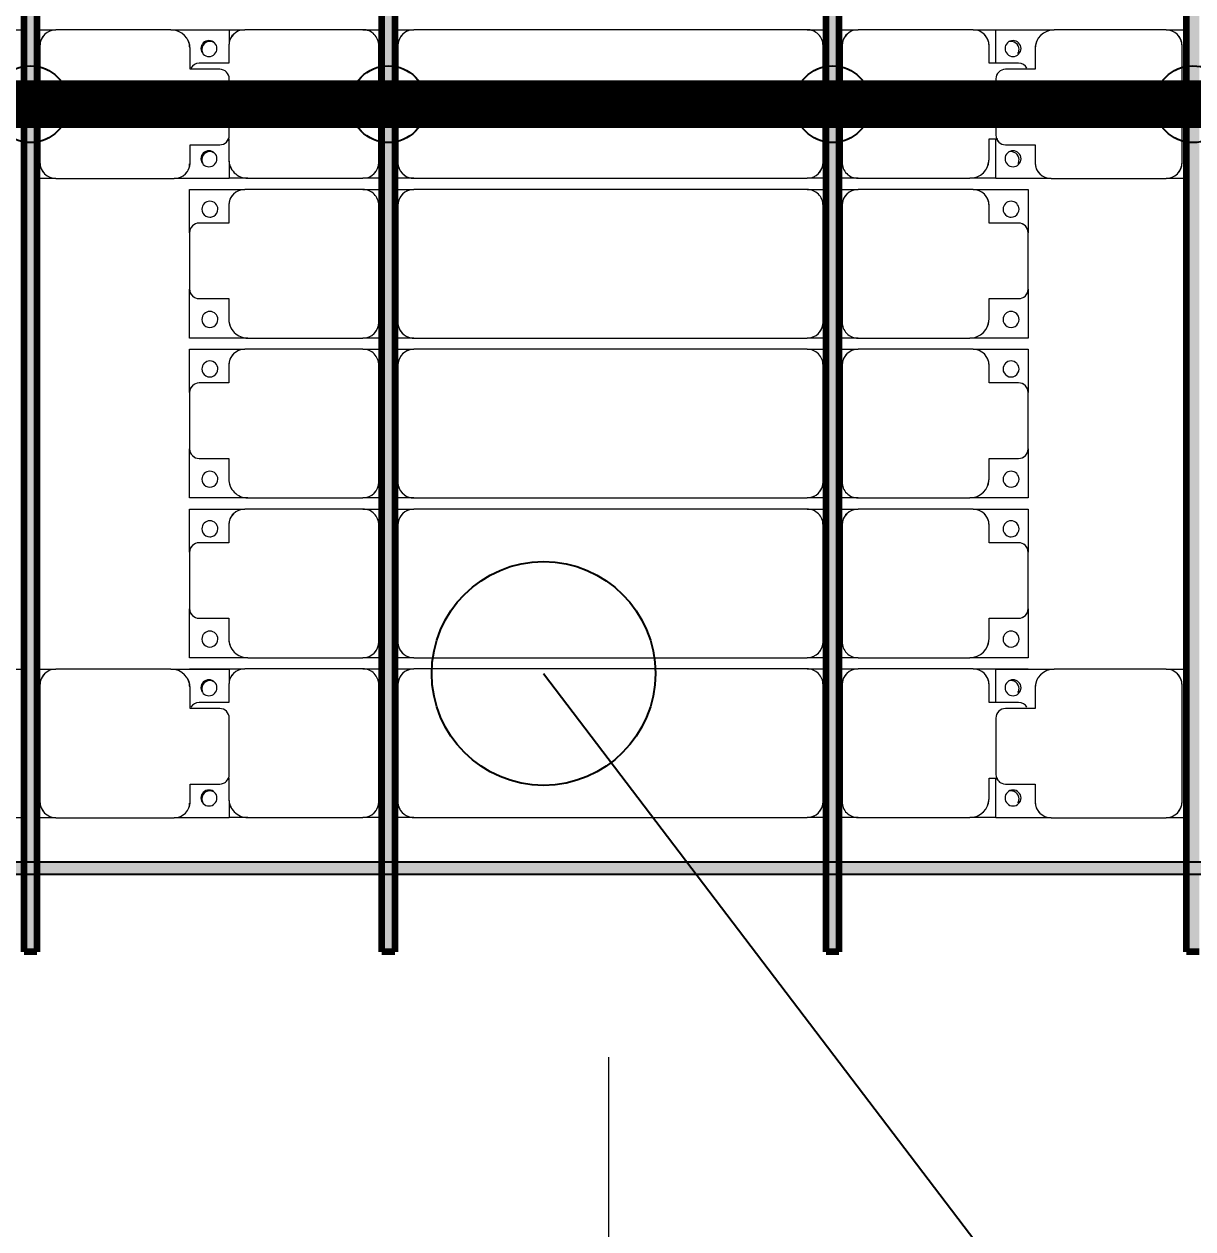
# Model space of a CAD drawing. Header units: millimetres. Extents: x 312848 to 517332, y -142134 to -35114.
# Drawn here: x 396795 to 400452, y -134847 to -131078 of the extents above; entities that cross this region are included whole.
import ezdxf

# ---------------------------------------------------------------- set-up
doc = ezdxf.new("R2010")
doc.units = ezdxf.units.MM
for name, color, linetype, lineweight in [('A-ANNO-DIMS', 211, 'Continuous', 9), ('A-ANNO-DIMS-500', 211, 'Continuous', 9), ('A-GENM', 13, 'Continuous', 9), ('S-BEAM', 12, 'Continuous', 9)]:
    doc.layers.add(name, color=color, linetype=linetype, lineweight=lineweight)
for name, color, linetype in [('GC-BICH NEO', 6, 'Continuous'), ('GC-DAY NEO', 5, 'Continuous'), ('GC-HOP 40x60 GIA CUONG', 1, 'Continuous')]:
    doc.layers.add(name, color=color, linetype=linetype)
doc.styles.add('Trebuchet MS', font='trebuc.ttf', dxfattribs={"width": 0.8, "height": 1500})
doc.dimstyles.new('Arc_Length_-_3mm_Trebuchet_MS_3', dxfattribs={"dimscale": 304.8, "dimtxt": 1546.42636, "dimasz": 1.64042, "dimexe": 2.46063, "dimexo": 2.46063, "dimgap": 0.492126, "dimtad": 1, "dimdec": 0, "dimrnd": 10, "dimzin": 0, "dimdsep": 46, "dimtxsty": 'Trebuchet MS', "dimblk1": 'OBLIQUE', "dimblk2": 'OBLIQUE', "dimsah": 1, "dimcen": 0.09, "dimdle": 1.64042, "dimazin": 0, "dimtfac": 1, "dimtdec": 4, "dimtix": 1, "dimtmove": 0, "dimatfit": 3, "dimfxl": 1, "dimtvp": 1, "dimtfill": 1, "dimtolj": 1, "dimtzin": 0, "dimarcsym": 2})

# ---------------------------------------------------------------- blocks, each defined once
blk = doc.blocks.new('Dai phao do pin - DẢI PHAO ĐỠ PIN-67477-KHUNG KẾT CẤU BÈ PIN 3')
at = {"layer": 'A-GENM', "color": 7}
for p, q in [((68380.3, 241.6), (68440, 241.6)), ((68480, 241.6), (68539.7, 241.6)), ((68899.7, 241.6), (68539.7, 241.6)), ((68899.7, 241.6), (69082.2, 241.6)), ((69082.2, 241.6), (69082.2, 196.5)), ((68489.7, 191.6), (68489.7, -173.4)), ((68959.7, 118.2), (68959.7, 181.6)), ((69052.2, 118.2), (68959.7, 118.2)), ((69082.2, -88.2), (69082.2, 88.2)), ((68959.7, -173.4), (68959.7, -118.2)), ((68959.7, -118.2), (69052.2, -118.2)), ((69082.2, -169.7), (69082.2, -223.4)), ((68440, -223.4), (68380.3, -223.4)), ((68539.7, -223.4), (68480, -223.4)), ((68539.7, -223.4), (68909.7, -223.4)), ((69082.2, -223.4), (68909.7, -223.4))]:
    blk.add_line(p, q, dxfattribs=at)
for centre, radius, start, end in [((68539.7, 191.6), 50, 90, 180), ((68539.7, 191.6), 50, 135, 180), ((68899.7, 181.6), 60, 360, 90), ((68899.7, 181.6), 60, 360, 30), ((69018.6, 183.2), 25, 0, 180), ((69018.6, 183.2), 25, 180, 0), ((69052.2, 88.2), 30, 0, 90), ((69052.2, -88.2), 30, 270, 0), ((69052.2, -88.2), 30, 300, 330), ((69018.6, -161.8), 25, 0, 180), ((68539.7, -173.4), 50, 180, 270), ((68539.7, -173.4), 50, 180, 225), ((68909.7, -173.4), 50, 270, 0), ((68909.7, -173.4), 50, 315, 0), ((69018.6, -161.8), 25, 180, 0)]:
    blk.add_arc(centre, radius, start, end, dxfattribs=at)
blk = doc.blocks.new('Dai phao do pin - DẢI PHAO ĐỠ PIN-V1-KHUNG KẾT CẤU BÈ PIN 3')
at = {"layer": 'A-GENM', "color": 7}
for p, q in [((68380.3, 241.6), (68440, 241.6)), ((68480, 241.6), (68539.7, 241.6)), ((68899.7, 241.6), (68539.7, 241.6)), ((68899.7, 241.6), (69082.2, 241.6)), ((69082.2, 241.6), (69082.2, 196.5)), ((68489.7, 191.6), (68489.7, -173.4)), ((68959.7, 118.2), (68959.7, 181.6)), ((69052.2, 118.2), (68959.7, 118.2)), ((69082.2, -88.2), (69082.2, 88.2)), ((68959.7, -173.4), (68959.7, -118.2)), ((68959.7, -118.2), (69052.2, -118.2)), ((69082.2, -169.7), (69082.2, -223.4)), ((68539.7, -223.4), (68480, -223.4)), ((68539.7, -223.4), (68909.7, -223.4)), ((69082.2, -223.4), (68909.7, -223.4))]:
    blk.add_line(p, q, dxfattribs=at)
for centre, radius, start, end in [((68539.7, 191.6), 50, 90, 180), ((68539.7, 191.6), 50, 135, 180), ((68899.7, 181.6), 60, 360, 90), ((68899.7, 181.6), 60, 360, 30), ((69018.6, 183.2), 25, 0, 180), ((69018.6, 183.2), 25, 180, 0), ((69052.2, 88.2), 30, 0, 90), ((69052.2, -88.2), 30, 270, 0), ((69052.2, -88.2), 30, 300, 330), ((69018.6, -161.8), 25, 0, 180), ((68539.7, -173.4), 50, 180, 270), ((68539.7, -173.4), 50, 180, 225), ((68909.7, -173.4), 50, 270, 0), ((68909.7, -173.4), 50, 315, 0), ((69018.6, -161.8), 25, 180, 0)]:
    blk.add_arc(centre, radius, start, end, dxfattribs=at)
blk = doc.blocks.new('Dai phao do pin - DẢI PHAO ĐỠ PIN-67305-KHUNG KẾT CẤU BÈ PIN 3')
at = {"layer": 'A-GENM', "color": 7}
for p, q in [((-1312.2, 241.6), (-1129.7, 241.6)), ((-1312.2, 136.9), (-1312.2, 241.6)), ((-779.7, 241.6), (-1129.7, 241.6)), ((-779.7, 241.6), (-715.6, 241.6)), ((-729.7, -173.4), (-729.7, 191.6)), ((-1189.7, 181.6), (-1189.7, 118.2)), ((-1189.7, 118.2), (-1282.2, 118.2)), ((-1312.2, 88.2), (-1312.2, -88.2)), ((-1312.2, -223.4), (-1312.2, -99.5)), ((-1282.2, -118.2), (-1189.7, -118.2)), ((-1189.7, -118.2), (-1189.7, -173.4)), ((-1139.7, -223.4), (-1312.2, -223.4)), ((-1139.7, -223.4), (-779.7, -223.4)), ((-715.6, -223.4), (-779.7, -223.4))]:
    blk.add_line(p, q, dxfattribs=at)
for centre, radius, start, end in [((-1129.7, 181.6), 60, 90, 180), ((-779.7, 191.6), 50, 360, 90), ((-779.7, 191.6), 50, 360, 45), ((-1258.6, 183.2), 25, 0, 180), ((-1129.7, 181.6), 60, 150, 180), ((-1258.6, 183.2), 25, 180, 360), ((-1282.2, 88.2), 30, 90, 180), ((-1282.2, -88.2), 30, 180, 270), ((-1282.2, -88.2), 30, 210, 240), ((-1258.6, -161.8), 25, 0, 180), ((-1258.6, -161.8), 25, 180, 0), ((-1139.7, -173.4), 50, 180, 270), ((-1139.7, -173.4), 50, 180, 225), ((-779.7, -173.4), 50, 270, 360), ((-779.7, -173.4), 50, 315, 360)]:
    blk.add_arc(centre, radius, start, end, dxfattribs=at)
blk = doc.blocks.new('Dai phao do pin - DẢI PHAO ĐỠ PIN-V14-KHUNG KẾT CẤU BÈ PIN 3')
at = {"layer": 'A-GENM', "color": 7}
for p, q in [((-1312.2, 241.6), (-1129.7, 241.6)), ((-1312.2, 136.9), (-1312.2, 241.6)), ((-779.7, 241.6), (-1129.7, 241.6)), ((-779.7, 241.6), (-715.6, 241.6)), ((-729.7, -173.4), (-729.7, 191.6)), ((-1189.7, 181.6), (-1189.7, 118.2)), ((-1189.7, 118.2), (-1282.2, 118.2)), ((-1312.2, 88.2), (-1312.2, -88.2)), ((-1312.2, -223.4), (-1312.2, -99.5)), ((-1282.2, -118.2), (-1189.7, -118.2)), ((-1189.7, -118.2), (-1189.7, -173.4)), ((-1139.7, -223.4), (-1312.2, -223.4)), ((-1139.7, -223.4), (-779.7, -223.4)), ((-715.6, -223.4), (-779.7, -223.4))]:
    blk.add_line(p, q, dxfattribs=at)
for centre, radius, start, end in [((-1129.7, 181.6), 60, 90, 180), ((-779.7, 191.6), 50, 360, 90), ((-779.7, 191.6), 50, 360, 45), ((-1258.6, 183.2), 25, 0, 180), ((-1129.7, 181.6), 60, 150, 180), ((-1258.6, 183.2), 25, 180, 360), ((-1282.2, 88.2), 30, 90, 180), ((-1282.2, -88.2), 30, 180, 270), ((-1282.2, -88.2), 30, 210, 240), ((-1258.6, -161.8), 25, 0, 180), ((-1258.6, -161.8), 25, 180, 0), ((-1139.7, -173.4), 50, 180, 270), ((-1139.7, -173.4), 50, 180, 225), ((-779.7, -173.4), 50, 270, 360), ((-779.7, -173.4), 50, 315, 360)]:
    blk.add_arc(centre, radius, start, end, dxfattribs=at)
blk = doc.blocks.new('Dầm C52 - Dầm C52-V17-KHUNG KẾT CẤU BÈ PIN 3')
at = {"layer": 'S-BEAM', "lineweight": 140}
blk.add_hatch(color=1, dxfattribs=at).paths.add_polyline_path([(-10599.4, -20), (10599.4, -20), (10599.4, 20), (-10599.4, 20)])
at = {"layer": 'S-BEAM', "color": 1, "lineweight": 140}
for p, q in [((-10599.4, -20), (-10599.4, 20)), ((-10599.4, 20), (10599.4, 20))]:
    blk.add_line(p, q, dxfattribs=at)
blk = doc.blocks.new('Dải phao đi lại kèm đỡ invester - DẢI PHAO ĐI LẠI-V20-KHUNG KẾT CẤU BÈ PIN 3')
at = {"layer": 'A-GENM', "color": 7}
for p, q in [((-205.4, 1312.2), (-196.5, 1312.2)), ((118.2, 1189.7), (118.2, 1282.2)), ((169.7, 1312.2), (176.8, 1312.2)), ((223.4, 1312.2), (223.4, 1139.7)), ((258.4, 1312.2), (411.8, 1312.2)), ((258.4, 1129.7), (258.4, 1312.2)), ((381.8, 1282.2), (381.8, 1189.7)), ((588.2, 1312.2), (411.8, 1312.2)), ((588.2, 1312.2), (723.4, 1312.2)), ((618.2, 1189.7), (618.2, 1282.2)), ((723.4, 1312.2), (723.4, 1139.7)), ((758.4, 1312.2), (911.8, 1312.2)), ((758.4, 1129.7), (758.4, 1312.2)), ((881.8, 1282.2), (881.8, 1189.7)), ((1088.2, 1312.2), (911.8, 1312.2)), ((1088.2, 1312.2), (1223.4, 1312.2)), ((1118.2, 1189.7), (1118.2, 1282.2)), ((1223.4, 1312.2), (1223.4, 1139.7)), ((1258.4, 1312.2), (1411.8, 1312.2)), ((1258.4, 1129.7), (1258.4, 1312.2)), ((1381.8, 1282.2), (1381.8, 1189.7)), ((1588.2, 1312.2), (1411.8, 1312.2)), ((1588.2, 1312.2), (1723.4, 1312.2)), ((1618.2, 1189.7), (1618.2, 1282.2)), ((1723.4, 1312.2), (1723.4, 1139.7)), ((1794.6, 1312.2), (1803.5, 1312.2)), ((2118.2, 1189.7), (2118.2, 1282.2)), ((2169.7, 1312.2), (2176.8, 1312.2)), ((2223.4, 1312.2), (2223.4, 1139.7)), ((-241.6, 1129.7), (-241.6, 1188.8)), ((-118.2, 1189.7), (-181.6, 1189.7)), ((173.4, 1189.7), (118.2, 1189.7)), ((381.8, 1189.7), (318.4, 1189.7)), ((673.4, 1189.7), (618.2, 1189.7)), ((881.8, 1189.7), (818.4, 1189.7)), ((1173.4, 1189.7), (1118.2, 1189.7)), ((1381.8, 1189.7), (1318.4, 1189.7)), ((1673.4, 1189.7), (1618.2, 1189.7)), ((1758.4, 1129.7), (1758.4, 1188.8)), ((1881.8, 1189.7), (1818.4, 1189.7)), ((2173.4, 1189.7), (2118.2, 1189.7)), ((223.4, 769.7), (223.4, 1139.7)), ((723.4, 769.7), (723.4, 1139.7)), ((1223.4, 769.7), (1223.4, 1139.7)), ((1723.4, 769.7), (1723.4, 1139.7)), ((2223.4, 769.7), (2223.4, 1139.7)), ((-241.6, 1129.7), (-241.6, 769.7)), ((258.4, 1129.7), (258.4, 769.7)), ((758.4, 1129.7), (758.4, 769.7)), ((1258.4, 1129.7), (1258.4, 769.7)), ((1758.4, 1129.7), (1758.4, 769.7)), ((-241.6, 710), (-241.6, 769.7)), ((223.4, 769.7), (223.4, 710)), ((258.4, 710), (258.4, 769.7)), ((723.4, 769.7), (723.4, 710)), ((758.4, 710), (758.4, 769.7)), ((1223.4, 769.7), (1223.4, 710)), ((1258.4, 710), (1258.4, 769.7)), ((1723.4, 769.7), (1723.4, 710)), ((1758.4, 710), (1758.4, 769.7)), ((2223.4, 769.7), (2223.4, 710)), ((-191.6, 719.7), (173.4, 719.7)), ((308.4, 719.7), (673.4, 719.7)), ((808.4, 719.7), (1173.4, 719.7)), ((1308.4, 719.7), (1673.4, 719.7)), ((1808.4, 719.7), (2173.4, 719.7)), ((-241.6, 610.3), (-241.6, 670)), ((173.4, 660.3), (-191.6, 660.3)), ((223.4, 670), (223.4, 610.3)), ((258.4, 610.3), (258.4, 670)), ((673.4, 660.3), (308.4, 660.3)), ((723.4, 670), (723.4, 610.3)), ((758.4, 610.3), (758.4, 670)), ((1173.4, 660.3), (808.4, 660.3)), ((1223.4, 670), (1223.4, 610.3)), ((1258.4, 610.3), (1258.4, 670)), ((1673.4, 660.3), (1308.4, 660.3)), ((1723.4, 670), (1723.4, 610.3)), ((1758.4, 610.3), (1758.4, 670)), ((2173.4, 660.3), (1808.4, 660.3)), ((2223.4, 670), (2223.4, 610.3)), ((-241.6, 610.3), (-241.6, -620.3)), ((223.4, -620.3), (223.4, 610.3)), ((258.4, 610.3), (258.4, -620.3)), ((723.4, -620.3), (723.4, 610.3)), ((758.4, 610.3), (758.4, -620.3)), ((1223.4, -620.3), (1223.4, 610.3)), ((1258.4, 610.3), (1258.4, -620.3)), ((1723.4, -620.3), (1723.4, 610.3)), ((1758.4, 610.3), (1758.4, -620.3)), ((2223.4, -620.3), (2223.4, 610.3)), ((-241.6, -680), (-241.6, -620.3)), ((223.4, -620.3), (223.4, -680)), ((258.4, -680), (258.4, -620.3)), ((723.4, -620.3), (723.4, -680)), ((758.4, -680), (758.4, -620.3)), ((1223.4, -620.3), (1223.4, -680)), ((1258.4, -680), (1258.4, -620.3)), ((1723.4, -620.3), (1723.4, -680)), ((1758.4, -680), (1758.4, -620.3)), ((2223.4, -620.3), (2223.4, -680)), ((-191.6, -670.3), (173.4, -670.3)), ((308.4, -670.3), (673.4, -670.3)), ((808.4, -670.3), (1173.4, -670.3)), ((1308.4, -670.3), (1673.4, -670.3)), ((1808.4, -670.3), (2173.4, -670.3)), ((-241.6, -779.7), (-241.6, -720)), ((173.4, -729.7), (-191.6, -729.7)), ((223.4, -720), (223.4, -779.7)), ((258.4, -779.7), (258.4, -720)), ((673.4, -729.7), (308.4, -729.7)), ((723.4, -720), (723.4, -779.7)), ((758.4, -779.7), (758.4, -720)), ((1173.4, -729.7), (808.4, -729.7)), ((1223.4, -720), (1223.4, -779.7)), ((1258.4, -779.7), (1258.4, -720)), ((1673.4, -729.7), (1308.4, -729.7)), ((1723.4, -720), (1723.4, -779.7)), ((1758.4, -779.7), (1758.4, -720)), ((2173.4, -729.7), (1808.4, -729.7)), ((2223.4, -720), (2223.4, -779.7)), ((-241.6, -779.7), (-241.6, -1129.7)), ((223.4, -1139.7), (223.4, -779.7)), ((258.4, -779.7), (258.4, -1129.7)), ((723.4, -1139.7), (723.4, -779.7)), ((758.4, -779.7), (758.4, -1129.7)), ((1223.4, -1139.7), (1223.4, -779.7)), ((1258.4, -779.7), (1258.4, -1129.7)), ((1723.4, -1139.7), (1723.4, -779.7)), ((1758.4, -779.7), (1758.4, -1129.7)), ((2223.4, -1139.7), (2223.4, -779.7)), ((-241.6, -1212.1), (-241.6, -1129.7)), ((258.4, -1312.2), (258.4, -1129.7)), ((758.4, -1312.2), (758.4, -1129.7)), ((1258.4, -1312.2), (1258.4, -1129.7)), ((1758.4, -1212.1), (1758.4, -1129.7)), ((223.4, -1139.7), (223.4, -1312.2)), ((723.4, -1139.7), (723.4, -1312.2)), ((1223.4, -1139.7), (1223.4, -1312.2)), ((1723.4, -1139.7), (1723.4, -1312.2)), ((2223.4, -1139.7), (2223.4, -1312.2)), ((-181.6, -1189.7), (-118.2, -1189.7)), ((-118.2, -1189.7), (-118.2, -1217.7)), ((118.2, -1282.2), (118.2, -1189.7)), ((118.2, -1189.7), (173.4, -1189.7)), ((318.4, -1189.7), (381.8, -1189.7)), ((381.8, -1189.7), (381.8, -1282.2)), ((618.2, -1282.2), (618.2, -1189.7)), ((618.2, -1189.7), (673.4, -1189.7)), ((818.4, -1189.7), (881.8, -1189.7)), ((881.8, -1189.7), (881.8, -1282.2)), ((1118.2, -1282.2), (1118.2, -1189.7)), ((1118.2, -1189.7), (1173.4, -1189.7)), ((1318.4, -1189.7), (1381.8, -1189.7)), ((1381.8, -1189.7), (1381.8, -1282.2)), ((1618.2, -1282.2), (1618.2, -1189.7)), ((1618.2, -1189.7), (1673.4, -1189.7)), ((1818.4, -1189.7), (1881.8, -1189.7)), ((1881.8, -1189.7), (1881.8, -1217.7)), ((2118.2, -1282.2), (2118.2, -1189.7)), ((2118.2, -1189.7), (2173.4, -1189.7)), ((411.8, -1312.2), (258.4, -1312.2)), ((411.8, -1312.2), (588.2, -1312.2)), ((723.4, -1312.2), (588.2, -1312.2)), ((911.8, -1312.2), (758.4, -1312.2)), ((911.8, -1312.2), (1088.2, -1312.2)), ((1223.4, -1312.2), (1088.2, -1312.2)), ((1411.8, -1312.2), (1258.4, -1312.2)), ((1411.8, -1312.2), (1588.2, -1312.2)), ((1723.4, -1312.2), (1588.2, -1312.2))]:
    blk.add_line(p, q, dxfattribs=at)
for centre, radius, start, end in [((88.2, 1282.2), 30, 360, 60), ((411.8, 1282.2), 30, 90, 180), ((411.8, 1282.2), 30, 90, 150), ((588.2, 1282.2), 30, 360, 90), ((588.2, 1282.2), 30, 30, 90), ((911.8, 1282.2), 30, 90, 180), ((911.8, 1282.2), 30, 90, 150), ((1088.2, 1282.2), 30, 360, 90), ((1088.2, 1282.2), 30, 30, 90), ((1411.8, 1282.2), 30, 90, 180), ((1411.8, 1282.2), 30, 90, 150), ((1588.2, 1282.2), 30, 360, 90), ((1588.2, 1282.2), 30, 30, 90), ((2088.2, 1282.2), 30, 360, 60), ((-183.2, 1248.6), 25, 90, 120), ((-183.2, 1248.6), 25, 330, 90), ((161.8, 1248.6), 25, 90, 114.2198), ((161.8, 1248.6), 25, 330, 90), ((316.8, 1248.6), 25, 90, 270), ((316.8, 1248.6), 25, 270, 90), ((661.8, 1248.6), 25, 90, 270), ((661.8, 1248.6), 25, 180, 195), ((661.8, 1248.6), 25, 270, 90), ((816.8, 1248.6), 25, 90, 270), ((816.8, 1248.6), 25, 270, 90), ((1161.8, 1248.6), 25, 90, 270), ((1161.8, 1248.6), 25, 180, 195), ((1161.8, 1248.6), 25, 270, 90), ((1316.8, 1248.6), 25, 90, 270), ((1316.8, 1248.6), 25, 270, 90), ((1661.8, 1248.6), 25, 90, 270), ((1661.8, 1248.6), 25, 180, 195), ((1661.8, 1248.6), 25, 270, 90), ((1816.8, 1248.6), 25, 90, 120), ((1816.8, 1248.6), 25, 330, 90), ((2161.8, 1248.6), 25, 90, 120), ((2161.8, 1248.6), 25, 330, 90), ((-181.6, 1129.7), 60, 90, 180), ((-181.6, 1129.7), 60, 105, 120), ((173.4, 1139.7), 50, 360, 90), ((173.4, 1139.7), 50, 45, 75), ((318.4, 1129.7), 60, 90, 180), ((318.4, 1129.7), 60, 90, 120), ((673.4, 1139.7), 50, 0, 90), ((673.4, 1139.7), 50, 45, 90), ((818.4, 1129.7), 60, 90, 180), ((818.4, 1129.7), 60, 90, 120), ((1173.4, 1139.7), 50, 0, 90), ((1173.4, 1139.7), 50, 45, 90), ((1318.4, 1129.7), 60, 90, 180), ((1318.4, 1129.7), 60, 90, 120), ((1673.4, 1139.7), 50, 0, 90), ((1673.4, 1139.7), 50, 45, 90), ((1818.4, 1129.7), 60, 90, 180), ((1818.4, 1129.7), 60, 105, 120), ((2173.4, 1139.7), 50, 0, 90), ((2173.4, 1139.7), 50, 45, 75), ((-191.6, 769.7), 50, 180, 270), ((173.4, 769.7), 50, 270, 0), ((308.4, 769.7), 50, 180, 270), ((673.4, 769.7), 50, 270, 0), ((808.4, 769.7), 50, 180, 270), ((1173.4, 769.7), 50, 270, 0), ((1308.4, 769.7), 50, 180, 270), ((1673.4, 769.7), 50, 270, 0), ((1808.4, 769.7), 50, 180, 270), ((2173.4, 769.7), 50, 270, 0), ((-191.6, 769.7), 50, 225, 270), ((173.4, 769.7), 50, 270, 315), ((308.4, 769.7), 50, 225, 270), ((673.4, 769.7), 50, 270, 315), ((808.4, 769.7), 50, 225, 270), ((1173.4, 769.7), 50, 270, 315), ((1308.4, 769.7), 50, 225, 270), ((1673.4, 769.7), 50, 270, 315), ((1808.4, 769.7), 50, 225, 270), ((2173.4, 769.7), 50, 270, 315), ((-191.6, 610.3), 50, 90, 180), ((-191.6, 610.3), 50, 105, 180), ((173.4, 610.3), 50, 360, 90), ((173.4, 610.3), 50, 15, 90), ((308.4, 610.3), 50, 90, 180), ((308.4, 610.3), 50, 105, 180), ((673.4, 610.3), 50, 360, 90), ((673.4, 610.3), 50, 15, 90), ((808.4, 610.3), 50, 90, 180), ((808.4, 610.3), 50, 105, 180), ((1173.4, 610.3), 50, 360, 90), ((1173.4, 610.3), 50, 15, 90), ((1308.4, 610.3), 50, 90, 180), ((1308.4, 610.3), 50, 105, 180), ((1673.4, 610.3), 50, 360, 90), ((1673.4, 610.3), 50, 15, 90), ((1808.4, 610.3), 50, 90, 180), ((1808.4, 610.3), 50, 105, 180), ((2173.4, 610.3), 50, 360, 90), ((2173.4, 610.3), 50, 15, 90), ((-191.6, -620.3), 50, 180, 270), ((-191.6, -620.3), 50, 195, 270), ((173.4, -620.3), 50, 270, 0), ((173.4, -620.3), 50, 270, 0), ((308.4, -620.3), 50, 180, 270), ((308.4, -620.3), 50, 195, 270), ((673.4, -620.3), 50, 270, 0), ((673.4, -620.3), 50, 270, 0), ((808.4, -620.3), 50, 180, 270), ((808.4, -620.3), 50, 195, 270), ((1173.4, -620.3), 50, 270, 0), ((1173.4, -620.3), 50, 270, 0), ((1308.4, -620.3), 50, 180, 270), ((1308.4, -620.3), 50, 195, 270), ((1673.4, -620.3), 50, 270, 0), ((1673.4, -620.3), 50, 270, 0), ((1808.4, -620.3), 50, 180, 270), ((1808.4, -620.3), 50, 195, 270), ((2173.4, -620.3), 50, 270, 0), ((2173.4, -620.3), 50, 270, 0), ((-191.6, -779.7), 50, 90, 180), ((-191.6, -779.7), 50, 90, 135), ((173.4, -779.7), 50, 360, 90), ((173.4, -779.7), 50, 45, 90), ((308.4, -779.7), 50, 90, 180), ((308.4, -779.7), 50, 90, 135), ((673.4, -779.7), 50, 360, 90), ((673.4, -779.7), 50, 45, 90), ((808.4, -779.7), 50, 90, 180), ((808.4, -779.7), 50, 90, 135), ((1173.4, -779.7), 50, 360, 90), ((1173.4, -779.7), 50, 45, 90), ((1308.4, -779.7), 50, 90, 180), ((1308.4, -779.7), 50, 90, 135), ((1673.4, -779.7), 50, 360, 90), ((1673.4, -779.7), 50, 45, 90), ((1808.4, -779.7), 50, 90, 180), ((1808.4, -779.7), 50, 90, 135), ((2173.4, -779.7), 50, 360, 90), ((2173.4, -779.7), 50, 45, 90), ((-181.6, -1129.7), 60, 180, 270), ((318.4, -1129.7), 60, 180, 270), ((818.4, -1129.7), 60, 180, 270), ((1318.4, -1129.7), 60, 180, 270), ((1818.4, -1129.7), 60, 180, 270), ((173.4, -1139.7), 50, 270, 360), ((673.4, -1139.7), 50, 270, 360), ((1173.4, -1139.7), 50, 270, 360), ((1673.4, -1139.7), 50, 270, 360), ((2173.4, -1139.7), 50, 270, 360), ((-181.6, -1129.7), 60, 240, 270), ((173.4, -1139.7), 50, 270, 315), ((318.4, -1129.7), 60, 240, 270), ((673.4, -1139.7), 50, 270, 315), ((818.4, -1129.7), 60, 240, 270), ((1173.4, -1139.7), 50, 270, 315), ((1318.4, -1129.7), 60, 240, 270), ((1673.4, -1139.7), 50, 270, 315), ((1818.4, -1129.7), 60, 240, 270), ((2173.4, -1139.7), 50, 270, 315), ((316.8, -1258.6), 25, 90, 270), ((316.8, -1258.6), 25, 270, 90), ((661.8, -1258.6), 25, 90, 270), ((661.8, -1258.6), 25, 270, 90), ((816.8, -1258.6), 25, 90, 270), ((816.8, -1258.6), 25, 270, 90), ((1161.8, -1258.6), 25, 90, 270), ((1161.8, -1258.6), 25, 270, 90), ((1316.8, -1258.6), 25, 90, 270), ((1316.8, -1258.6), 25, 270, 90), ((1661.8, -1258.6), 25, 90, 270), ((1661.8, -1258.6), 25, 270, 90), ((-183.2, -1258.6), 25, 240, 270), ((-183.2, -1258.6), 25, 270, 15), ((161.8, -1258.6), 25, 240, 270), ((161.8, -1258.6), 25, 270, 15), ((661.8, -1258.6), 25, 165, 180), ((1161.8, -1258.6), 25, 165, 180), ((1661.8, -1258.6), 25, 165, 180), ((1816.8, -1258.6), 25, 240, 270), ((1816.8, -1258.6), 25, 270, 15), ((2161.8, -1258.6), 25, 240, 270), ((2161.8, -1258.6), 25, 270, 15), ((88.2, -1282.2), 30, 300, 0), ((411.8, -1282.2), 30, 180, 270), ((411.8, -1282.2), 30, 210, 270), ((588.2, -1282.2), 30, 270, 0), ((588.2, -1282.2), 30, 270, 330), ((911.8, -1282.2), 30, 180, 270), ((911.8, -1282.2), 30, 210, 270), ((1088.2, -1282.2), 30, 270, 0), ((1088.2, -1282.2), 30, 270, 330), ((1411.8, -1282.2), 30, 180, 270), ((1411.8, -1282.2), 30, 210, 270), ((1588.2, -1282.2), 30, 270, 0), ((1588.2, -1282.2), 30, 270, 330), ((2088.2, -1282.2), 30, 300, 0)]:
    blk.add_arc(centre, radius, start, end, dxfattribs=at)
blk = doc.blocks.new('Dầm C52 - Dầm C52-66353-KHUNG KẾT CẤU BÈ PIN 3')
at = {"layer": 'S-BEAM', "lineweight": 140}
blk.add_hatch(color=1, dxfattribs=at).paths.add_polyline_path([(-45616.3, 20), (-45616.3, -20), (45616.3, -20), (45616.3, 20), (-45569, 20)])
at = {"layer": 'S-BEAM', "color": 1, "lineweight": 140}
for p, q in [((-45616.3, -20), (-45616.3, 20)), ((-45616.3, 20), (45616.3, 20)), ((45616.3, -20), (-45616.3, -20))]:
    blk.add_line(p, q, dxfattribs=at)
blk = doc.blocks.new('Dầm C52 - Dầm C52-V13-KHUNG KẾT CẤU BÈ PIN 3')
at = {"layer": 'S-BEAM', "lineweight": 140}
blk.add_hatch(color=1, dxfattribs=at).paths.add_polyline_path([(-45616.3, 20), (-45616.3, -20), (45616.3, -20), (45616.3, 20), (-45569, 20)])
at = {"layer": 'S-BEAM', "color": 1, "lineweight": 140}
for p, q in [((-45616.3, -20), (-45616.3, 20)), ((-45616.3, 20), (45616.3, 20)), ((45616.3, -20), (-45616.3, -20))]:
    blk.add_line(p, q, dxfattribs=at)
blk = doc.blocks.new('Dầm C52 - Hộp 40x60-69326-KHUNG KẾT CẤU BÈ PIN 3')
at = {"layer": 'S-BEAM', "lineweight": 25}
blk.add_hatch(color=4, dxfattribs=at).paths.add_polyline_path([(55975.3, -20), (55975.3, 20), (-55975.3, 20), (-55975.3, -20), (55935.6, -20)])
at = {"layer": 'S-BEAM', "color": 4, "lineweight": 25}
for p, q in [((-55975.3, 20), (55975.3, 20)), ((55975.3, -20), (-55975.3, -20))]:
    blk.add_line(p, q, dxfattribs=at)
blk = doc.blocks.new('be pin 3_rvt-1-KHUNG KẾT CẤU BÈ PIN 3')
at = {"layer": 'A-GENM', "color": 4, "lineweight": 25, "rotation": 90.00000000000026}
blk.add_blockref('Dải phao đi lại kèm đỡ invester - DẢI PHAO ĐI LẠI-V20-KHUNG KẾT CẤU BÈ PIN 3', (398624.7, -133318.6), dxfattribs=at)
at = {"layer": 'A-GENM', "color": 4, "lineweight": 25}
for name, p in [('Dai phao do pin - DẢI PHAO ĐỠ PIN-V1-KHUNG KẾT CẤU BÈ PIN 3', (328354.7, -131337.3)), ('Dai phao do pin - DẢI PHAO ĐỠ PIN-V14-KHUNG KẾT CẤU BÈ PIN 3', (401148.1, -131337.3)), ('Dai phao do pin - DẢI PHAO ĐỠ PIN-67477-KHUNG KẾT CẤU BÈ PIN 3', (328354.7, -133337.3)), ('Dai phao do pin - DẢI PHAO ĐỠ PIN-67305-KHUNG KẾT CẤU BÈ PIN 3', (401148.1, -133337.3))]:
    blk.add_blockref(name, p, dxfattribs=at)
at = {"layer": 'S-BEAM', "color": 4, "lineweight": 25}
for name, p, rotation in [('Dầm C52 - Dầm C52-V13-KHUNG KẾT CẤU BÈ PIN 3', (396814.7, -88363.7), 89.99999999999962), ('Dầm C52 - Dầm C52-66353-KHUNG KẾT CẤU BÈ PIN 3', (397934.7, -88363.7), 89.99999999999962), ('Dầm C52 - Dầm C52-V13-KHUNG KẾT CẤU BÈ PIN 3', (399324.7, -88363.7), 89.99999999999962), ('Dầm C52 - Dầm C52-V17-KHUNG KẾT CẤU BÈ PIN 3', (400452.5, -123380.6), 90.00000000000091)]:
    blk.add_blockref(name, p, dxfattribs=dict(at, rotation=rotation))
blk.add_blockref('Dầm C52 - Hộp 40x60-69326-KHUNG KẾT CẤU BÈ PIN 3', (380507.8, -133718.6), dxfattribs=at)
blk = doc.blocks.new('DIMBLOCK2-KHUNG KẾT CẤU BÈ PIN 3')
at = {"layer": 'A-ANNO-DIMS-500', "transparency": 16777216}
for p, q in [((398624.7, -137495), (398624.7, -134310.2)), ((435744.7, -137495), (435744.7, -134310.6)), ((436244.7, -137495), (398624.7, -137495)), ((398624.7, -137495), (398624.7, -138245)), ((435744.7, -137495), (435744.7, -138245))]:
    blk.add_line(p, q, dxfattribs=at)
at = {"layer": 'A-ANNO-DIMS-500', "lineweight": 70, "transparency": 16777216}
for p, q in [((398624.7, -137495), (398874.7, -137245)), ((435744.7, -137495), (435994.7, -137245)), ((398624.7, -137495), (398374.7, -137745)), ((435744.7, -137495), (435494.7, -137745))]:
    blk.add_line(p, q, dxfattribs=at)
at = {"layer": 'A-ANNO-DIMS-500', "color": 0, "transparency": 16777216, "insert": (415218.9, -135425.6), "char_height": 1500, "width": 4717.911, "attachment_point": 1, "line_spacing_factor": 1.048425, "style": 'Trebuchet MS', "bg_fill": 3, "box_fill_scale": 1.25, "bg_fill_color": 256, "bg_fill_true_color": 13158600, "bg_fill_transparency": 0}
blk.add_mtext('37120', dxfattribs=at)
blk = doc.blocks.new('_Oblique')
at = {"color": 0, "linetype": 'ByBlock', "lineweight": -2}
blk.add_line((-0.5, -0.5), (0.5, 0.5), dxfattribs=at)
blk = doc.blocks.new('DIMBLOCK3-KHUNG KẾT CẤU BÈ PIN 3')
at = {"layer": 'A-ANNO-DIMS-500', "transparency": 16777216}
for p, q in [((325844.7, -137495), (325844.7, -134310.2)), ((398624.7, -137495), (398624.7, -134310.2)), ((398624.7, -137495), (325344.7, -137495)), ((325844.7, -137495), (325844.7, -138245)), ((398624.7, -137495), (398624.7, -138245))]:
    blk.add_line(p, q, dxfattribs=at)
at = {"layer": 'A-ANNO-DIMS-500', "lineweight": 70, "transparency": 16777216}
for p, q in [((325844.7, -137495), (326094.7, -137245)), ((398624.7, -137495), (398874.7, -137245)), ((325844.7, -137495), (325594.7, -137745)), ((398624.7, -137495), (398374.7, -137745))]:
    blk.add_line(p, q, dxfattribs=at)
at = {"layer": 'A-ANNO-DIMS-500', "color": 0, "transparency": 16777216, "insert": (360268.9, -135425.6), "char_height": 1500, "width": 4717.911, "attachment_point": 1, "line_spacing_factor": 1.048425, "style": 'Trebuchet MS', "bg_fill": 3, "box_fill_scale": 1.25, "bg_fill_color": 256, "bg_fill_true_color": 13158600, "bg_fill_transparency": 0}
blk.add_mtext('72780', dxfattribs=at)
blk = doc.blocks.new('DIMBLOCK6-KHUNG KẾT CẤU BÈ PIN 3')
at = {"layer": 'A-ANNO-DIMS-500', "transparency": 16777216}
for p, q in [((325844.7, -141383.9), (325844.7, -134310.2)), ((435744.7, -141383.9), (435744.7, -134310.6)), ((436244.7, -141383.9), (325344.7, -141383.9)), ((325844.7, -141383.9), (325844.7, -142133.9)), ((435744.7, -141383.9), (435744.7, -142133.9))]:
    blk.add_line(p, q, dxfattribs=at)
at = {"layer": 'A-ANNO-DIMS-500', "lineweight": 70, "transparency": 16777216}
for p, q in [((325844.7, -141383.9), (326094.7, -141133.9)), ((435744.7, -141383.9), (435994.7, -141133.9)), ((325844.7, -141383.9), (325594.7, -141633.9)), ((435744.7, -141383.9), (435494.7, -141633.9))]:
    blk.add_line(p, q, dxfattribs=at)
at = {"layer": 'A-ANNO-DIMS-500', "color": 0, "transparency": 16777216, "insert": (378435.8, -139314.5), "char_height": 1500, "width": 5661.493, "attachment_point": 1, "line_spacing_factor": 1.048425, "style": 'Trebuchet MS', "bg_fill": 3, "box_fill_scale": 1.25, "bg_fill_color": 256, "bg_fill_true_color": 13158600, "bg_fill_transparency": 0}
blk.add_mtext('109900', dxfattribs=at)

msp = doc.modelspace()

# ---------------------------------------------------------------- linework, layer by layer
at = {"layer": 'GC-BICH NEO'}
msp.add_circle((398420.4, -133109.5), 350, dxfattribs=at)
at = {"layer": 'GC-HOP 40x60 GIA CUONG', "const_width": 150}
msp.add_lwpolyline([(392670.4, -131328.3), (407670.4, -131328.3)], dxfattribs=at)
at = {"layer": 'GC-HOP 40x60 GIA CUONG'}
for centre in [(396814.7, -131328.3), (397934.7, -131328.3), (399324.7, -131328.3), (400452.5, -131328.3)]:
    msp.add_circle(centre, 120, dxfattribs=at)

# ---------------------------------------------------------------- block references
at = {"lineweight": 5}
msp.add_blockref('be pin 3_rvt-1-KHUNG KẾT CẤU BÈ PIN 3', (0, 0), dxfattribs=at)

# ---------------------------------------------------------------- next in the draw order: dimensions: what is measured, and where the dimension line sits
at = {"layer": 'A-ANNO-DIMS'}
dim = msp.add_linear_dim(base=(398624.7, -137495), p1=(435744.7, -133560.6), p2=(398624.7, -133560.2), angle=0, dimstyle='Arc_Length_-_3mm_Trebuchet_MS_3', override={"dimpost": '<>', "dimfxl": 37120.000002}, dxfattribs=at)
dim.commit()
dim.dimension.update_dxf_attribs({"geometry": 'DIMBLOCK2-KHUNG KẾT CẤU BÈ PIN 3', "text_midpoint": (417184.7, -136581.9)})

# ---------------------------------------------------------------- next in the draw order: dimensions: what is measured, and where the dimension line sits
dim = msp.add_linear_dim(base=(325844.7, -137495), p1=(398624.7, -133560.2), p2=(325844.7, -133560.2), angle=0, dimstyle='Arc_Length_-_3mm_Trebuchet_MS_3', override={"dimpost": '<>', "dimfxl": 72780}, dxfattribs=at)
dim.commit()
dim.dimension.update_dxf_attribs({"geometry": 'DIMBLOCK3-KHUNG KẾT CẤU BÈ PIN 3', "text_midpoint": (362234.7, -136581.9)})

# ---------------------------------------------------------------- next in the draw order: dimensions: what is measured, and where the dimension line sits
dim = msp.add_linear_dim(base=(325844.7, -141383.9), p1=(435744.7, -133560.6), p2=(325844.7, -133560.2), angle=0, dimstyle='Arc_Length_-_3mm_Trebuchet_MS_3', override={"dimpost": '<>', "dimfxl": 109900.000001}, dxfattribs=at)
dim.commit()
dim.dimension.update_dxf_attribs({"geometry": 'DIMBLOCK6-KHUNG KẾT CẤU BÈ PIN 3', "text_midpoint": (380794.7, -140468.2)})

# ---------------------------------------------------------------- next in the draw order: linework, layer by layer
at = {"layer": 'GC-DAY NEO'}
msp.add_line((398420.4, -133109.5), (403265.5, -139475.4), dxfattribs=at)

doc.saveas('drawing.dxf')
